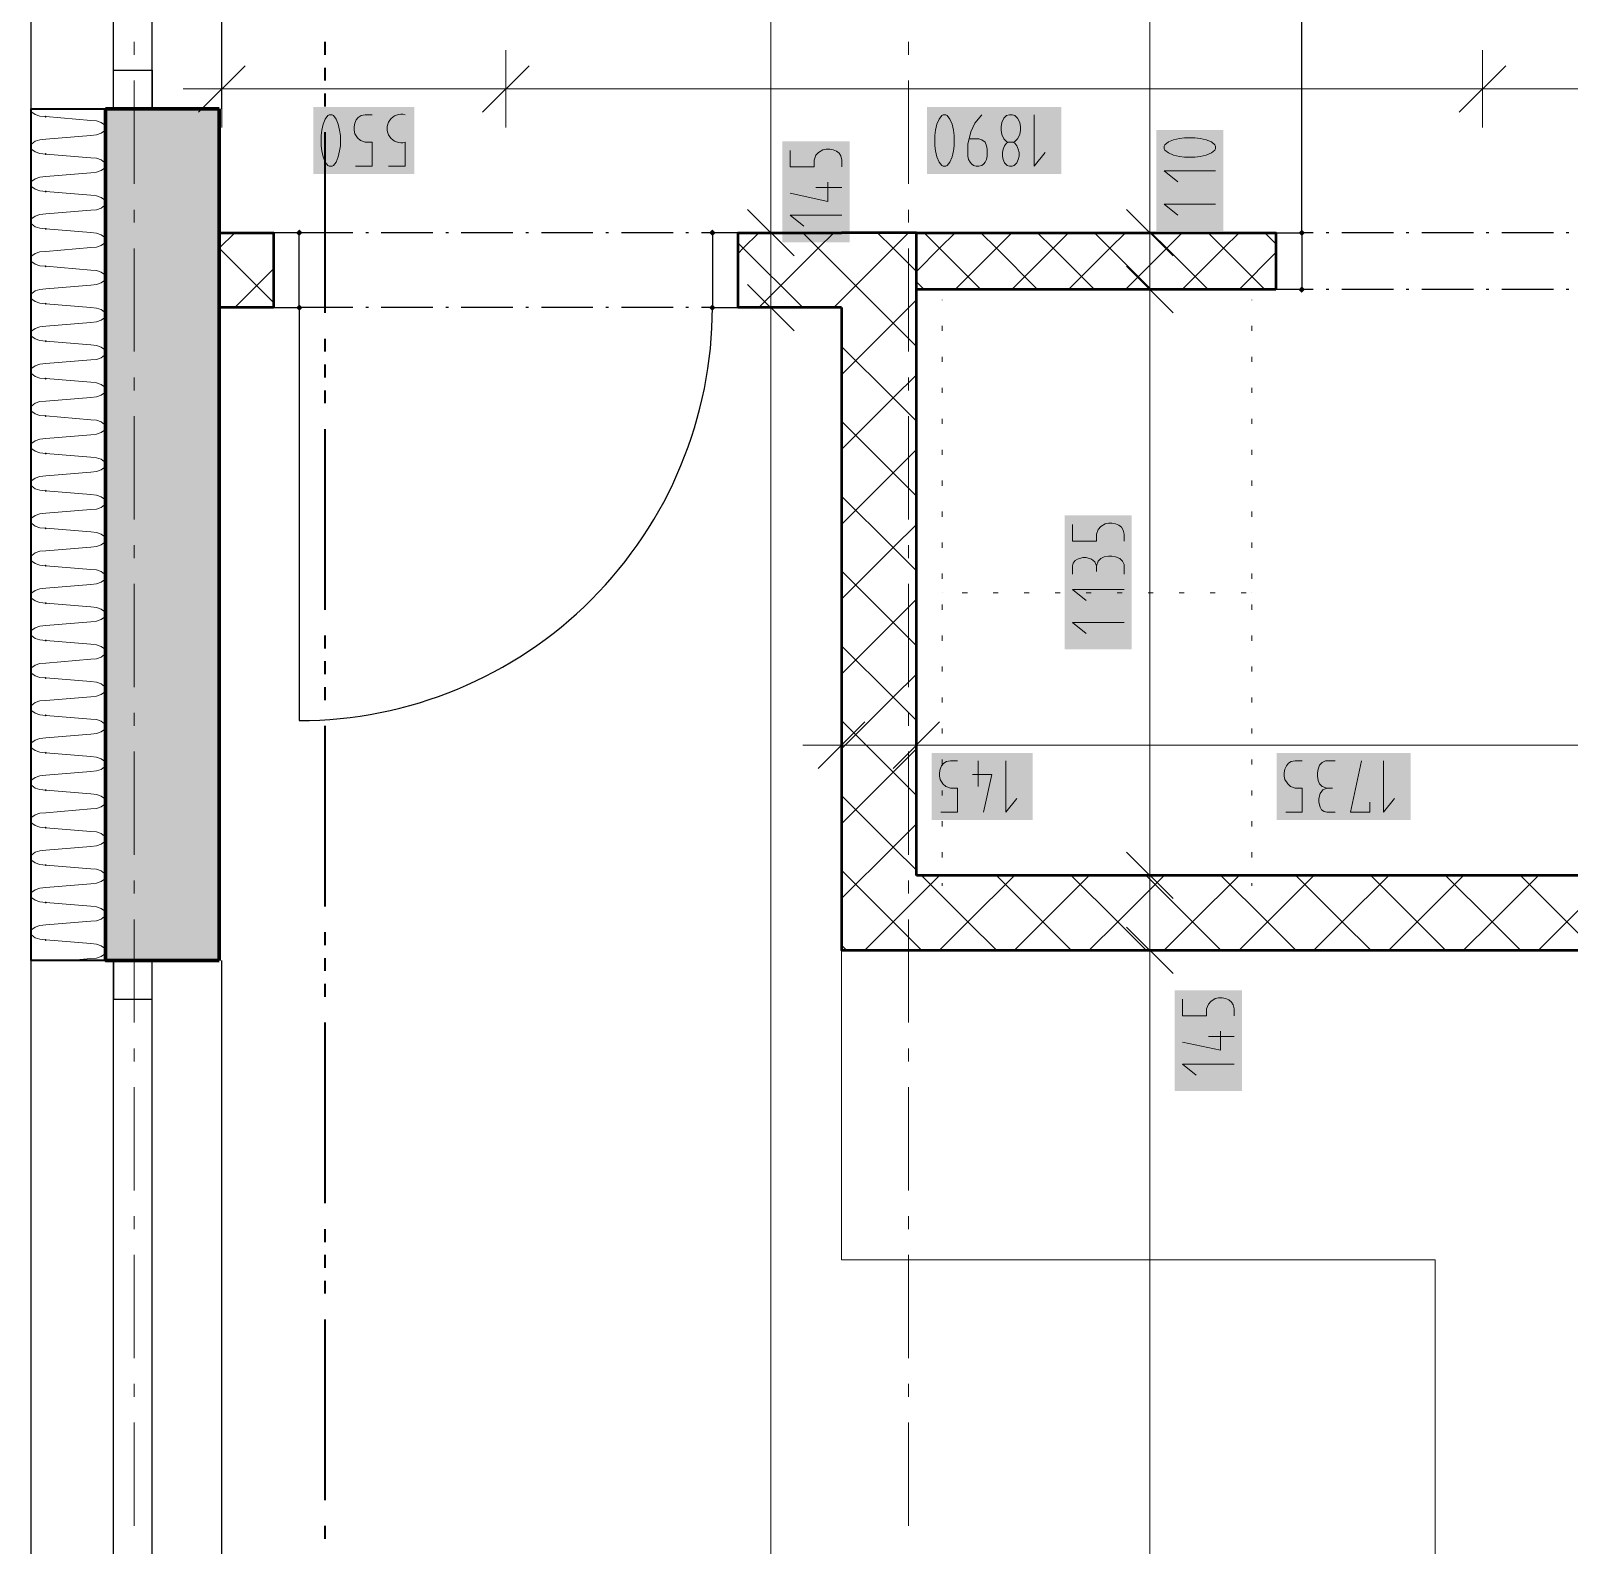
# Model space of a CAD drawing. Header units: millimetres. Extents: x 0 to 594, y 0 to 420.
# Drawn here: x 95.86 to 123.15, y 179 to 205.87 of the extents above; entities that cross this region are included whole.
import ezdxf

# ---------------------------------------------------------------- set-up
doc = ezdxf.new("R2010")
doc.units = ezdxf.units.MM
doc.header["$LTSCALE"] = 8
for name, color, linetype in [('PDF_Dvere', 7, 'Continuous'), ('PDF_Koty delkove', 7, 'Continuous'), ('PDF_Kuchyne', 7, 'Continuous'), ('PDF_Nabytek', 7, 'Continuous'), ('PDF_Okna', 7, 'Continuous'), ('PDF_Osy hlavni', 7, 'Continuous'), ('PDF_Pozarni useky', 7, 'Continuous'), ('PDF_Pricky zdene', 7, 'Continuous'), ('PDF_Steny obvodove nosne', 7, 'Continuous'), ('PDF_Zatepleni', 7, 'Continuous')]:
    doc.layers.add(name, color=color, linetype=linetype)

msp = doc.modelspace()

# ---------------------------------------------------------------- linework, layer by layer
at = {"layer": 'PDF_Dvere', "lineweight": 25}
for points in [[(118.611, 202.288), (118.407, 202.288), (118.407, 208.699, -0.414214), (124.819, 202.288), (124.793, 202.288)], [(100.625, 200.96), (100.625, 193.633, 0.414214), (107.952, 200.96), (107.758, 200.96)]]:
    msp.add_lwpolyline(points, format="xyb", dxfattribs=at)
for points in [[(100.625, 202.288), (100.167, 202.288), (100.167, 200.96), (100.625, 200.96)], [(108.41, 202.288), (107.952, 202.288), (107.952, 200.96), (108.41, 200.96)], [(118.407, 201.28), (117.949, 201.28), (117.949, 202.288), (118.407, 202.288)]]:
    msp.add_lwpolyline(points, close=True, dxfattribs=at)
for points in [[(101.576, 202.288), (100.66, 202.288)], [(101.85, 202.288), (101.805, 202.288)], [(102.995, 202.288), (102.079, 202.288)], [(103.27, 202.288), (103.224, 202.288)], [(104.415, 202.288), (103.499, 202.288)], [(104.69, 202.288), (104.644, 202.288)], [(105.834, 202.288), (104.919, 202.288)], [(106.109, 202.288), (106.063, 202.288)], [(107.254, 202.288), (106.338, 202.288)], [(107.529, 202.288), (107.483, 202.288)], [(107.952, 202.288), (107.758, 202.288)], [(118.886, 202.288), (118.84, 202.288)], [(120.031, 202.288), (119.115, 202.288)], [(120.305, 202.288), (120.26, 202.288)], [(121.45, 202.288), (120.534, 202.288)], [(121.725, 202.288), (121.679, 202.288)], [(122.87, 202.288), (121.954, 202.288)], [(123.144, 202.288), (123.099, 202.288)], [(118.611, 201.28), (118.407, 201.28)], [(118.886, 201.28), (118.84, 201.28)], [(120.031, 201.28), (119.115, 201.28)], [(120.305, 201.28), (120.26, 201.28)], [(121.45, 201.28), (120.534, 201.28)], [(121.725, 201.28), (121.679, 201.28)], [(122.87, 201.28), (121.954, 201.28)], [(123.144, 201.28), (123.099, 201.28)], [(101.576, 200.96), (100.66, 200.96)], [(101.85, 200.96), (101.805, 200.96)], [(102.995, 200.96), (102.079, 200.96)], [(103.27, 200.96), (103.224, 200.96)], [(104.415, 200.96), (103.499, 200.96)], [(104.69, 200.96), (104.644, 200.96)], [(105.834, 200.96), (104.919, 200.96)], [(106.109, 200.96), (106.063, 200.96)], [(107.254, 200.96), (106.338, 200.96)], [(107.529, 200.96), (107.483, 200.96)]]:
    msp.add_lwpolyline(points, dxfattribs=at)
at = {"layer": 'PDF_Dvere', "lineweight": 25, "transparency": 33554559}
for points in [[(100.682, 202.288), (100.625, 202.231), (100.625, 202.345), (100.568, 202.288)], [(108.009, 202.288), (107.952, 202.231), (107.952, 202.345), (107.895, 202.288)], [(118.465, 202.288), (118.407, 202.231), (118.407, 202.345), (118.35, 202.288)], [(118.465, 201.28), (118.407, 201.223), (118.407, 201.338), (118.35, 201.28)], [(100.682, 200.96), (100.625, 200.903), (100.625, 201.017), (100.568, 200.96)], [(108.009, 200.96), (107.952, 200.903), (107.952, 201.017), (107.895, 200.96)]]:
    msp.add_solid(points, dxfattribs=at)
at = {"layer": 'PDF_Koty delkove', "lineweight": 18}
for points in [[(115.713, 135.687), (115.713, 140.359), (115.713, 148.079), (115.713, 189.557), (115.713, 190.885), (115.713, 201.28), (115.713, 202.288), (115.713, 221.567), (115.713, 222.895), (115.713, 262.69), (115.713, 265.045), (115.713, 266.262), (115.713, 328.13), (115.713, 331.61)], [(108.99, 145.32), (108.99, 154.118), (108.99, 156.524), (108.99, 167.628), (108.99, 200.96), (108.99, 202.288), (108.99, 215.614), (108.99, 216.942), (108.99, 262.69), (108.99, 266.17)], [(99.251, 205.527), (99.251, 204.84), (99.251, 204.154)], [(104.288, 205.527), (104.288, 204.84), (104.288, 204.154)], [(121.613, 205.527), (121.613, 204.84), (121.613, 204.154)], [(99.663, 205.253), (98.839, 204.428)], [(104.701, 205.253), (103.876, 204.428)], [(122.025, 205.253), (121.201, 204.428)], [(99.251, 204.84), (98.564, 204.84)], [(146.144, 204.84), (135.138, 204.84), (121.613, 204.84), (104.288, 204.84), (99.251, 204.84)], [(101.622, 203.467), (101.916, 203.467), (101.916, 203.893), (101.793, 203.893), (101.708, 203.925), (101.659, 203.97), (101.611, 204.046), (101.598, 204.107), (101.598, 204.168), (101.611, 204.23), (101.635, 204.29), (101.672, 204.336), (101.72, 204.367), (101.793, 204.383), (101.916, 204.383)], [(112.73, 204.383), (112.607, 204.23), (112.534, 204.077), (112.486, 203.863), (112.486, 203.649), (112.498, 203.588), (112.522, 203.543), (112.547, 203.512), (112.583, 203.481), (112.632, 203.467), (112.681, 203.467), (112.73, 203.481), (112.767, 203.512), (112.791, 203.543), (112.816, 203.588), (112.828, 203.649), (112.828, 203.772), (112.816, 203.832), (112.791, 203.893), (112.73, 203.939), (112.681, 203.955), (112.51, 203.955)], [(113.66, 204.383), (113.66, 203.467), (113.855, 203.71)], [(113.293, 203.893), (113.317, 203.878), (113.354, 203.832), (113.378, 203.772), (113.391, 203.71), (113.391, 203.649), (113.378, 203.588), (113.354, 203.527), (113.305, 203.481), (113.268, 203.467), (113.22, 203.467), (113.183, 203.481), (113.134, 203.527), (113.109, 203.588), (113.097, 203.649), (113.097, 203.71), (113.109, 203.772)], [(113.109, 203.772), (113.134, 203.832), (113.17, 203.878), (113.195, 203.893)], [(116.131, 203.936), (116.04, 203.899), (115.978, 203.851), (115.964, 203.826), (115.964, 203.777), (115.978, 203.752), (116.04, 203.704), (116.131, 203.667), (116.238, 203.642), (116.329, 203.63), (116.512, 203.63), (116.604, 203.642), (116.711, 203.667), (116.803, 203.704), (116.864, 203.752), (116.879, 203.777), (116.879, 203.826), (116.864, 203.851), (116.803, 203.899), (116.711, 203.936), (116.604, 203.96), (116.512, 203.972)], [(116.512, 203.972), (116.329, 203.972), (116.238, 203.96), (116.131, 203.936)], [(109.331, 203.75), (109.331, 203.456), (109.758, 203.456), (109.758, 203.579), (109.789, 203.664), (109.835, 203.713), (109.911, 203.761), (109.971, 203.774), (110.033, 203.774), (110.094, 203.761)], [(110.094, 203.761), (110.155, 203.737), (110.2, 203.701), (110.232, 203.652), (110.247, 203.579), (110.247, 203.456)], [(116.879, 203.385), (115.964, 203.385), (116.207, 203.19)], [(110.003, 203.187), (110.003, 202.844), (109.331, 202.992)], [(110.247, 203.089), (109.789, 203.089)], [(116.879, 202.798), (115.964, 202.798), (116.207, 202.603)], [(109.402, 201.876), (108.578, 202.7)], [(110.247, 202.6), (109.331, 202.6), (109.575, 202.405)], [(116.125, 201.876), (115.3, 202.7)], [(109.677, 202.288), (108.99, 202.288), (108.303, 202.288)], [(116.4, 202.288), (115.713, 202.288), (115.026, 202.288)], [(116.125, 200.868), (115.3, 201.693)], [(109.402, 200.548), (108.578, 201.372)], [(116.4, 201.28), (115.713, 201.28), (115.026, 201.28)], [(109.677, 200.96), (108.99, 200.96), (108.303, 200.96)], [(114.339, 197.111), (114.339, 196.817), (114.766, 196.817), (114.766, 196.94), (114.797, 197.025), (114.843, 197.074), (114.919, 197.123), (114.979, 197.135), (115.04, 197.135), (115.102, 197.123), (115.162, 197.098), (115.208, 197.062), (115.239, 197.013), (115.255, 196.94), (115.255, 196.817)], [(114.339, 196.23), (114.339, 196.377), (114.353, 196.426), (114.385, 196.475), (114.43, 196.499), (114.521, 196.524), (114.582, 196.524), (114.674, 196.499), (114.735, 196.45), (114.766, 196.377), (114.766, 196.279)], [(115.255, 196.23), (115.255, 196.401), (115.224, 196.462), (115.178, 196.511), (115.102, 196.535), (115.04, 196.548), (114.979, 196.548), (114.903, 196.535), (114.843, 196.511), (114.797, 196.462), (114.766, 196.377)], [(115.255, 195.961), (114.339, 195.961), (114.582, 195.766)], [(115.255, 195.374), (114.339, 195.374), (114.582, 195.179)], [(110.242, 193.882), (110.242, 193.196), (110.242, 192.509)], [(111.57, 193.882), (111.57, 193.196), (111.57, 192.509)], [(110.654, 193.608), (109.829, 192.783)], [(111.982, 193.608), (111.157, 192.783)], [(110.242, 193.196), (109.555, 193.196)], [(201.784, 193.196), (201.348, 193.196), (199.465, 193.196), (196.56, 193.196), (196.288, 193.196), (188.595, 193.196), (187.267, 193.196), (178.291, 193.196), (176.368, 193.196), (151.365, 193.196), (149.67, 193.196), (131.261, 193.196), (129.612, 193.196), (129.338, 193.196), (127.46, 193.196), (111.57, 193.196), (110.242, 193.196)], [(112.006, 192.005), (112.299, 192.005), (112.299, 192.432), (112.177, 192.432), (112.092, 192.463), (112.042, 192.509), (111.994, 192.585), (111.982, 192.645), (111.982, 192.706), (111.994, 192.768), (112.018, 192.828), (112.055, 192.874), (112.103, 192.905), (112.177, 192.921), (112.299, 192.921)], [(112.569, 192.676), (112.911, 192.676), (112.764, 192.005)], [(112.666, 192.921), (112.666, 192.463)], [(113.156, 192.921), (113.156, 192.005)], [(118.121, 192.005), (118.414, 192.005), (118.414, 192.432), (118.292, 192.432), (118.206, 192.463), (118.157, 192.509), (118.109, 192.585), (118.096, 192.645), (118.096, 192.706), (118.109, 192.768), (118.133, 192.828), (118.17, 192.874), (118.218, 192.905), (118.292, 192.921), (118.414, 192.921)], [(119.001, 192.921), (118.83, 192.921), (118.769, 192.89), (118.72, 192.844), (118.696, 192.768), (118.683, 192.706), (118.683, 192.645), (118.696, 192.569), (118.72, 192.509), (118.769, 192.463), (118.854, 192.432)], [(119.613, 192.187), (119.613, 192.005), (119.271, 192.005), (119.466, 192.921)], [(119.858, 192.921), (119.858, 192.005), (120.053, 192.249)], [(119.001, 192.005), (118.854, 192.005), (118.805, 192.02), (118.757, 192.051), (118.732, 192.096), (118.708, 192.187), (118.708, 192.249), (118.732, 192.34), (118.781, 192.401), (118.854, 192.432), (118.952, 192.432)], [(113.156, 192.005), (113.351, 192.249)], [(116.125, 190.473), (115.3, 191.297)], [(116.4, 190.885), (115.713, 190.885), (115.026, 190.885)], [(116.125, 189.145), (115.3, 189.969)], [(116.4, 189.557), (115.713, 189.557), (115.026, 189.557)], [(116.292, 188.687), (116.292, 188.394), (116.719, 188.394), (116.719, 188.516), (116.75, 188.601), (116.796, 188.65), (116.872, 188.699), (116.932, 188.711), (116.993, 188.711), (117.055, 188.699)], [(117.055, 188.699), (117.115, 188.675), (117.161, 188.638), (117.192, 188.59), (117.208, 188.516), (117.208, 188.394)], [(116.963, 188.124), (116.963, 187.782), (116.292, 187.929)], [(117.208, 188.027), (116.75, 188.027)], [(117.208, 187.537), (116.292, 187.537), (116.535, 187.342)]]:
    msp.add_lwpolyline(points, dxfattribs=at)
msp.add_lwpolyline([(102.21, 203.467), (102.503, 203.467), (102.503, 203.893, -1.306915), (102.503, 204.383)], format="xyb", dxfattribs=at)
for points in [[(101.011, 204.015), (101.011, 203.832), (101.024, 203.741), (101.048, 203.634), (101.085, 203.543), (101.133, 203.481), (101.158, 203.467), (101.206, 203.467), (101.231, 203.481), (101.28, 203.543), (101.316, 203.634), (101.341, 203.741), (101.354, 203.832), (101.354, 204.015), (101.341, 204.107), (101.316, 204.214), (101.28, 204.306), (101.231, 204.367), (101.206, 204.383), (101.158, 204.383), (101.133, 204.367), (101.085, 204.306), (101.048, 204.214), (101.024, 204.107)], [(111.899, 204.015), (111.899, 203.832), (111.911, 203.741), (111.935, 203.634), (111.972, 203.543), (112.02, 203.481), (112.045, 203.467), (112.094, 203.467), (112.119, 203.481), (112.167, 203.543), (112.204, 203.634), (112.229, 203.741), (112.241, 203.832), (112.241, 204.015), (112.229, 204.107), (112.204, 204.214), (112.167, 204.306), (112.119, 204.367), (112.094, 204.383), (112.045, 204.383), (112.02, 204.367), (111.972, 204.306), (111.935, 204.214), (111.911, 204.107)], [(113.073, 204.168), (113.073, 204.107), (113.085, 204.031), (113.121, 203.955), (113.17, 203.909), (113.195, 203.893), (113.293, 203.893), (113.317, 203.909), (113.366, 203.955), (113.403, 204.031), (113.415, 204.107), (113.415, 204.168), (113.403, 204.244), (113.366, 204.321), (113.317, 204.367), (113.268, 204.383), (113.22, 204.383), (113.17, 204.367), (113.121, 204.321), (113.085, 204.244)]]:
    msp.add_lwpolyline(points, close=True, dxfattribs=at)
at = {"layer": 'PDF_Koty delkove', "color": 7, "lineweight": 18, "true_color": 0xffffff, "transparency": 33554559}
for points in [[(102.665, 204.52), (100.874, 204.52), (102.665, 203.329), (100.874, 203.329)], [(114.14, 204.52), (111.761, 204.52), (114.14, 203.329), (111.761, 203.329)], [(110.385, 202.12), (110.385, 203.911), (109.194, 202.12), (109.194, 203.911)], [(117.017, 202.318), (117.017, 204.11), (115.826, 202.318), (115.826, 204.11)], [(115.392, 194.894), (115.392, 197.272), (114.201, 194.894), (114.201, 197.272)], [(113.636, 193.058), (111.844, 193.058), (113.636, 191.867), (111.844, 191.867)], [(120.338, 193.058), (117.959, 193.058), (120.338, 191.867), (117.959, 191.867)], [(117.345, 187.057), (117.345, 188.848), (116.154, 187.057), (116.154, 188.848)]]:
    msp.add_solid(points, dxfattribs=at)
at = {"layer": 'PDF_Kuchyne', "lineweight": 13}
msp.add_lwpolyline([(126.269, 189.557), (120.774, 189.557), (110.242, 189.557), (110.242, 184.062), (120.774, 184.062), (120.774, 173.071), (115.279, 173.071), (115.279, 167.576), (126.269, 167.576), (126.269, 173.071)], dxfattribs=at)
at = {"layer": 'PDF_Nabytek', "lineweight": 13}
for points in [[(112.028, 201.095), (112.028, 201.097)], [(112.028, 201.097), (112.028, 201.097)], [(117.523, 201.095), (117.523, 201.097)], [(117.523, 201.097), (117.523, 201.097)], [(112.028, 200.546), (112.028, 200.637)], [(117.523, 200.546), (117.523, 200.637)], [(112.028, 199.996), (112.028, 200.088)], [(117.523, 199.996), (117.523, 200.088)], [(112.028, 199.447), (112.028, 199.538)], [(117.523, 199.447), (117.523, 199.538)], [(112.028, 198.897), (112.028, 198.989)], [(117.523, 198.897), (117.523, 198.989)], [(112.028, 198.348), (112.028, 198.439)], [(117.523, 198.348), (117.523, 198.439)], [(112.028, 197.798), (112.028, 197.89)], [(117.523, 197.798), (117.523, 197.89)], [(112.028, 197.248), (112.028, 197.34)], [(117.523, 197.248), (117.523, 197.34)], [(112.028, 196.699), (112.028, 196.791)], [(117.523, 196.699), (117.523, 196.791)], [(112.028, 196.149), (112.028, 196.241)], [(117.523, 196.149), (117.523, 196.241)], [(112.028, 195.9), (112.028, 195.9)], [(112.028, 195.6), (112.028, 195.691)], [(112.475, 195.9), (112.383, 195.9)], [(113.024, 195.9), (112.932, 195.9)], [(113.574, 195.9), (113.482, 195.9)], [(114.123, 195.9), (114.032, 195.9)], [(114.673, 195.9), (114.581, 195.9)], [(115.222, 195.9), (115.131, 195.9)], [(115.772, 195.9), (115.68, 195.9)], [(116.321, 195.9), (116.23, 195.9)], [(116.871, 195.9), (116.779, 195.9)], [(117.42, 195.9), (117.329, 195.9)], [(117.523, 195.9), (117.523, 195.9)], [(117.523, 195.6), (117.523, 195.691)], [(112.028, 195.05), (112.028, 195.142)], [(117.523, 195.05), (117.523, 195.142)], [(112.028, 194.501), (112.028, 194.592)], [(117.523, 194.501), (117.523, 194.592)], [(112.028, 193.951), (112.028, 194.043)], [(117.523, 193.951), (117.523, 194.043)], [(112.028, 193.402), (112.028, 193.493)], [(117.523, 193.402), (117.523, 193.493)], [(112.028, 192.852), (112.028, 192.944)], [(117.523, 192.852), (117.523, 192.944)], [(112.028, 192.303), (112.028, 192.394)], [(117.523, 192.303), (117.523, 192.394)], [(112.028, 191.753), (112.028, 191.845)], [(117.523, 191.753), (117.523, 191.845)], [(112.028, 191.204), (112.028, 191.295)], [(117.523, 191.204), (117.523, 191.295)], [(112.028, 190.702), (112.028, 190.746)], [(117.523, 190.702), (117.523, 190.746)], [(112.028, 190.702), (112.028, 190.702)], [(117.523, 190.702), (117.523, 190.702)]]:
    msp.add_lwpolyline(points, dxfattribs=at)
at = {"layer": 'PDF_Okna', "lineweight": 25}
for points in [[(95.862, 213.645), (95.862, 204.486)], [(97.328, 204.486), (97.328, 213.645)], [(98.015, 204.486), (98.015, 213.645)], [(99.251, 204.486), (99.251, 213.645)], [(95.862, 189.376), (95.862, 172.89)], [(97.328, 172.89), (97.328, 189.376)], [(98.015, 172.89), (98.015, 189.376)], [(99.251, 172.89), (99.251, 189.376)]]:
    msp.add_lwpolyline(points, dxfattribs=at)
for points in [[(97.328, 204.486), (97.328, 205.173), (98.015, 205.173), (98.015, 204.486)], [(97.328, 189.376), (97.328, 188.689), (98.015, 188.689), (98.015, 189.376)]]:
    msp.add_lwpolyline(points, close=True, dxfattribs=at)
at = {"layer": 'PDF_Osy hlavni', "lineweight": 18}
for points in [[(97.694, 205.446), (97.694, 205.675)], [(111.432, 205.675), (111.432, 205.446), (111.432, 205.675)], [(97.694, 203.156), (97.694, 204.988)], [(111.432, 203.156), (111.432, 204.988)], [(111.432, 203.156), (111.432, 204.988)], [(97.694, 202.469), (97.694, 202.698)], [(111.432, 202.698), (111.432, 202.469), (111.432, 202.698)], [(97.694, 200.179), (97.694, 202.011)], [(111.432, 200.179), (111.432, 202.011)], [(111.432, 200.179), (111.432, 202.011)], [(97.694, 199.492), (97.694, 199.721)], [(111.432, 199.721), (111.432, 199.492), (111.432, 199.721)], [(97.694, 197.203), (97.694, 199.034)], [(111.432, 197.203), (111.432, 199.034)], [(111.432, 197.203), (111.432, 199.034)], [(97.694, 196.516), (97.694, 196.745)], [(111.432, 196.745), (111.432, 196.516), (111.432, 196.745)], [(97.694, 194.226), (97.694, 196.058)], [(111.432, 194.226), (111.432, 196.058)], [(111.432, 194.226), (111.432, 196.058)], [(97.694, 193.539), (97.694, 193.768)], [(111.432, 193.768), (111.432, 193.539), (111.432, 193.768)], [(97.694, 191.249), (97.694, 193.081)], [(111.432, 191.249), (111.432, 193.081)], [(111.432, 191.249), (111.432, 193.081)], [(97.694, 190.563), (97.694, 190.792)], [(111.432, 190.792), (111.432, 190.563), (111.432, 190.792)], [(97.694, 188.273), (97.694, 190.105)], [(111.432, 188.273), (111.432, 190.105), (111.432, 188.273)], [(97.694, 187.586), (97.694, 187.815)], [(111.432, 187.586), (111.432, 187.815), (111.432, 187.586)], [(97.694, 185.296), (97.694, 187.128)], [(111.432, 185.296), (111.432, 187.128)], [(111.432, 185.296), (111.432, 187.128)], [(97.694, 184.609), (97.694, 184.838)], [(111.432, 184.609), (111.432, 184.838)], [(111.432, 184.609), (111.432, 184.838)], [(97.694, 182.32), (97.694, 184.151)], [(111.432, 182.32), (111.432, 184.151)], [(111.432, 182.32), (111.432, 184.151)], [(97.694, 181.633), (97.694, 181.862)], [(111.432, 181.633), (111.432, 181.862), (111.432, 181.633)], [(97.694, 179.343), (97.694, 181.175)], [(111.432, 181.175), (111.432, 179.343), (111.432, 181.175)]]:
    msp.add_lwpolyline(points, dxfattribs=at)
at = {"layer": 'PDF_Pozarni useky', "lineweight": 35}
for points in [[(101.083, 205.446), (101.083, 205.675)], [(101.083, 204.988), (101.083, 205.217)], [(101.083, 204.53), (101.083, 204.759)], [(101.083, 200.866), (101.083, 204.072)], [(101.083, 200.179), (101.083, 200.408)], [(101.083, 199.721), (101.083, 199.95)], [(101.083, 199.263), (101.083, 199.492)], [(101.083, 195.6), (101.083, 198.805)], [(101.083, 194.913), (101.083, 195.142)], [(101.083, 194.455), (101.083, 194.684)], [(101.083, 193.997), (101.083, 194.226)], [(101.083, 190.334), (101.083, 193.539)], [(101.083, 189.647), (101.083, 189.876)], [(101.083, 189.189), (101.083, 189.418)], [(101.083, 188.731), (101.083, 188.96)], [(101.083, 185.067), (101.083, 188.273)], [(101.083, 184.38), (101.083, 184.609)], [(101.083, 183.922), (101.083, 184.151)], [(101.083, 183.465), (101.083, 183.693)], [(101.083, 179.801), (101.083, 183.007)], [(101.083, 179.114), (101.083, 179.343)]]:
    msp.add_lwpolyline(points, dxfattribs=at)
at = {"layer": 'PDF_Pricky zdene', "lineweight": 9}
for points in [[(100.167, 201.052), (99.205, 202.013), (99.48, 202.288)], [(108.776, 202.288), (108.501, 202.013), (108.41, 201.922)], [(110.104, 202.288), (109.829, 202.013), (108.776, 200.96)], [(110.242, 201.601), (109.829, 202.013), (109.555, 202.288)], [(111.432, 202.288), (111.157, 202.013), (110.242, 201.097)], [(111.57, 201.601), (111.157, 202.013), (110.883, 202.288)], [(112.257, 202.288), (111.982, 202.013), (111.57, 201.601)], [(111.982, 202.013), (111.707, 202.288)], [(113.264, 202.288), (112.989, 202.013), (112.257, 201.28)], [(113.722, 201.28), (112.989, 202.013), (112.714, 202.288)], [(114.271, 202.288), (113.997, 202.013), (113.264, 201.28)], [(114.729, 201.28), (113.997, 202.013), (113.722, 202.288)], [(115.279, 202.288), (115.004, 202.013), (114.271, 201.28)], [(115.737, 201.28), (115.004, 202.013), (114.729, 202.288)], [(116.286, 202.288), (116.012, 202.013), (115.279, 201.28)], [(116.744, 201.28), (116.012, 202.013), (115.737, 202.288)], [(117.294, 202.288), (117.019, 202.013), (116.286, 201.28)], [(117.752, 201.28), (117.019, 202.013), (116.744, 202.288)], [(117.949, 202.09), (117.752, 202.288)], [(109.555, 200.96), (108.501, 202.013), (108.41, 202.105)], [(112.714, 201.28), (111.982, 202.013)], [(117.949, 201.936), (117.294, 201.28)], [(100.167, 201.647), (99.48, 200.96)], [(111.57, 200.273), (111.157, 200.685), (110.242, 201.601)], [(111.707, 201.28), (111.57, 201.418)], [(110.242, 201.097), (110.104, 200.96)], [(111.57, 201.097), (111.157, 200.685), (110.242, 199.769)], [(111.57, 198.945), (111.157, 199.357), (110.242, 200.273)], [(111.57, 199.769), (111.157, 199.357), (110.242, 198.441)], [(111.57, 197.617), (111.157, 198.029), (110.242, 198.945)], [(111.57, 198.441), (111.157, 198.029), (110.242, 197.113)], [(111.57, 196.289), (111.157, 196.701), (110.242, 197.617)], [(111.57, 197.113), (111.157, 196.701), (110.242, 195.785)], [(111.57, 194.961), (111.157, 195.373), (110.242, 196.289)], [(111.57, 195.785), (111.157, 195.373), (110.242, 194.457)], [(111.57, 193.633), (111.157, 194.045), (110.242, 194.961)], [(111.57, 194.457), (111.157, 194.045), (110.242, 193.129)], [(111.57, 192.305), (111.157, 192.717), (110.242, 193.633)], [(111.57, 193.129), (111.157, 192.717), (110.242, 191.801)], [(111.57, 190.977), (111.157, 191.389), (110.242, 192.305)], [(111.57, 191.801), (111.157, 191.389), (110.242, 190.473)], [(111.661, 189.557), (111.57, 189.649), (111.157, 190.061), (110.242, 190.977)], [(111.982, 190.885), (111.57, 190.473), (111.157, 190.061), (110.654, 189.557)], [(112.989, 189.557), (112.486, 190.061), (111.661, 190.885)], [(113.31, 190.885), (112.486, 190.061), (111.982, 189.557)], [(114.317, 189.557), (113.814, 190.061), (112.989, 190.885)], [(114.638, 190.885), (113.814, 190.061), (113.31, 189.557)], [(115.645, 189.557), (115.142, 190.061), (114.317, 190.885)], [(115.966, 190.885), (115.142, 190.061), (114.638, 189.557)], [(116.973, 189.557), (116.47, 190.061), (115.645, 190.885)], [(117.294, 190.885), (116.47, 190.061), (115.966, 189.557)], [(118.301, 189.557), (117.798, 190.061), (116.973, 190.885)], [(118.622, 190.885), (117.798, 190.061), (117.294, 189.557)], [(119.629, 189.557), (119.126, 190.061), (118.301, 190.885)], [(119.95, 190.885), (119.126, 190.061), (118.622, 189.557)], [(120.957, 189.557), (120.454, 190.061), (119.629, 190.885)], [(121.278, 190.885), (120.454, 190.061), (119.95, 189.557)], [(122.285, 189.557), (121.782, 190.061), (120.957, 190.885)], [(122.606, 190.885), (121.782, 190.061), (121.278, 189.557)], [(123.613, 189.557), (123.11, 190.061), (122.285, 190.885)], [(123.934, 190.885), (123.11, 190.061), (122.606, 189.557)], [(110.333, 189.557), (110.242, 189.649)]]:
    msp.add_lwpolyline(points, dxfattribs=at)
at = {"layer": 'PDF_Pricky zdene', "lineweight": 50}
for points in [[(100.167, 200.96), (99.251, 200.96), (99.205, 200.96), (99.205, 202.288), (99.251, 202.288), (100.167, 202.288), (100.167, 200.96)], [(110.242, 200.96), (108.41, 200.96), (108.41, 202.288), (110.242, 202.288)], [(111.57, 190.885), (111.57, 201.28), (111.57, 202.288), (110.242, 202.288)], [(117.949, 201.28), (116.057, 201.28), (111.57, 201.28), (111.57, 202.288), (116.057, 202.288), (117.949, 202.288), (117.949, 201.28)], [(110.242, 200.96), (110.242, 189.557), (111.57, 189.557)], [(111.57, 189.557), (127.506, 189.557), (127.506, 190.885), (127.46, 190.885), (111.57, 190.885)]]:
    msp.add_lwpolyline(points, dxfattribs=at)
at = {"layer": 'PDF_Steny obvodove nosne', "lineweight": 70}
for points in [[(97.19, 204.486), (97.19, 189.376), (97.328, 189.376), (98.015, 189.376), (99.205, 189.376)], [(97.19, 204.486), (97.328, 204.486), (98.015, 204.486), (99.205, 204.486)], [(99.205, 189.376), (99.205, 200.96), (99.205, 202.288), (99.205, 204.486)]]:
    msp.add_lwpolyline(points, dxfattribs=at)
at = {"layer": 'PDF_Steny obvodove nosne', "color": 9, "lineweight": 9, "true_color": 0xc0c0c0, "transparency": 33554559}
msp.add_solid([(99.205, 204.486), (97.19, 204.486), (99.205, 189.376), (97.19, 189.376)], dxfattribs=at)
at = {"layer": 'PDF_Zatepleni', "lineweight": 9}
for points in [[(95.864, 204.486), (95.862, 204.481)], [(95.862, 204.481), (95.883, 204.431), (95.94, 204.388), (96.026, 204.359), (96.128, 204.349)], [(96.925, 204.283), (96.128, 204.349)], [(96.925, 204.283), (96.925, 204.283)], [(97.19, 204.163), (97.171, 204.201), (97.113, 204.244), (97.027, 204.273), (96.925, 204.283)], [(97.171, 204.098), (97.19, 204.136)], [(96.925, 204.016), (96.128, 203.95), (96.026, 203.94), (95.94, 203.911), (95.883, 203.868), (95.862, 203.817)], [(96.925, 204.016), (97.027, 204.026), (97.113, 204.055), (97.171, 204.098)], [(95.862, 203.817), (95.883, 203.767), (95.94, 203.724), (96.026, 203.695), (96.128, 203.685)], [(96.925, 203.619), (96.128, 203.685)], [(96.925, 203.619), (96.925, 203.619)], [(97.19, 203.499), (97.171, 203.537), (97.113, 203.58), (97.027, 203.609), (96.925, 203.619)], [(96.925, 203.352), (96.128, 203.286), (96.026, 203.276), (95.94, 203.247), (95.883, 203.204), (95.862, 203.153)], [(96.925, 203.352), (97.027, 203.362), (97.113, 203.391), (97.171, 203.434), (97.19, 203.472)], [(95.862, 203.153), (95.883, 203.103), (95.94, 203.06), (96.026, 203.031), (96.128, 203.021)], [(96.925, 202.955), (96.128, 203.021)], [(96.925, 202.955), (96.925, 202.955)], [(97.19, 202.835), (97.171, 202.873), (97.113, 202.916), (97.027, 202.945), (96.925, 202.955)], [(96.925, 202.688), (97.027, 202.698), (97.113, 202.727), (97.171, 202.77), (97.19, 202.808)], [(96.925, 202.688), (96.128, 202.622), (96.026, 202.612), (95.94, 202.583), (95.883, 202.54), (95.862, 202.489)], [(95.862, 202.489), (95.883, 202.439), (95.94, 202.396), (96.026, 202.367), (96.128, 202.357)], [(96.925, 202.291), (96.128, 202.357)], [(96.925, 202.291), (96.925, 202.291)], [(97.19, 202.171), (97.171, 202.209), (97.113, 202.252), (97.027, 202.281), (96.925, 202.291)], [(96.925, 202.024), (96.128, 201.958), (96.026, 201.948), (95.94, 201.919), (95.883, 201.876), (95.862, 201.825)], [(96.925, 202.024), (97.027, 202.034), (97.113, 202.063), (97.171, 202.106), (97.19, 202.144)], [(95.862, 201.825), (95.883, 201.775), (95.94, 201.732), (96.026, 201.703), (96.128, 201.693)], [(96.925, 201.627), (96.128, 201.693)], [(96.925, 201.627), (96.925, 201.627)], [(97.19, 201.507), (97.171, 201.545), (97.113, 201.588), (97.027, 201.617), (96.925, 201.627)], [(96.925, 201.36), (97.027, 201.37), (97.113, 201.399), (97.171, 201.442), (97.19, 201.479)], [(96.925, 201.36), (96.128, 201.294), (96.026, 201.284), (95.94, 201.255), (95.883, 201.212), (95.862, 201.161), (95.883, 201.111), (95.94, 201.068), (96.026, 201.039)], [(96.026, 201.039), (96.128, 201.029)], [(96.925, 200.963), (96.128, 201.029)], [(96.925, 200.963), (96.925, 200.963)], [(97.19, 200.843), (97.171, 200.881), (97.113, 200.924), (97.027, 200.953), (96.925, 200.963)], [(96.925, 200.696), (96.128, 200.63), (96.026, 200.62), (95.94, 200.591), (95.883, 200.548), (95.862, 200.497)], [(96.925, 200.696), (97.027, 200.706), (97.113, 200.735), (97.171, 200.778), (97.19, 200.815)], [(95.862, 200.497), (95.883, 200.447), (95.94, 200.404), (96.026, 200.375), (96.128, 200.365)], [(96.925, 200.299), (96.128, 200.365)], [(96.925, 200.299), (96.925, 200.299)], [(97.19, 200.179), (97.171, 200.216), (97.113, 200.26), (97.027, 200.289), (96.925, 200.299)], [(96.925, 200.032), (96.128, 199.966), (96.026, 199.956), (95.94, 199.927), (95.883, 199.884), (95.862, 199.833)], [(96.925, 200.032), (97.027, 200.042), (97.113, 200.071), (97.171, 200.114), (97.19, 200.151)], [(95.862, 199.833), (95.883, 199.783), (95.94, 199.74), (96.026, 199.711), (96.128, 199.701)], [(96.925, 199.635), (96.128, 199.701)], [(96.925, 199.635), (96.925, 199.635)], [(97.113, 199.596), (97.027, 199.625), (96.925, 199.635)], [(96.925, 199.368), (97.027, 199.378), (97.113, 199.407), (97.171, 199.45), (97.19, 199.487)], [(97.19, 199.515), (97.171, 199.552), (97.113, 199.596)], [(96.925, 199.368), (96.128, 199.302), (96.026, 199.292), (95.94, 199.263), (95.883, 199.22), (95.862, 199.169), (95.883, 199.119), (95.94, 199.075), (96.026, 199.047), (96.128, 199.037)], [(96.925, 198.971), (96.128, 199.037)], [(96.925, 198.971), (96.925, 198.971)], [(97.19, 198.851), (97.171, 198.888), (97.113, 198.932), (97.027, 198.961), (96.925, 198.971)], [(96.925, 198.704), (96.128, 198.638), (96.026, 198.628), (95.94, 198.599), (95.883, 198.556), (95.862, 198.505), (95.883, 198.455), (95.94, 198.411), (96.026, 198.383), (96.128, 198.373)], [(96.925, 198.704), (97.027, 198.714), (97.113, 198.743), (97.171, 198.786), (97.19, 198.823)], [(96.925, 198.307), (96.128, 198.373)], [(96.925, 198.307), (96.925, 198.307)], [(97.19, 198.187), (97.171, 198.224), (97.113, 198.268), (97.027, 198.297), (96.925, 198.307)], [(96.925, 198.04), (97.027, 198.05), (97.113, 198.079), (97.171, 198.122), (97.19, 198.159)], [(96.128, 197.974), (96.026, 197.964), (95.94, 197.935), (95.883, 197.892), (95.862, 197.841)], [(95.862, 197.841), (95.883, 197.791), (95.94, 197.747), (96.026, 197.719), (96.128, 197.709)], [(96.128, 197.974), (96.925, 198.04)], [(96.925, 197.643), (96.128, 197.709)], [(96.925, 197.643), (96.925, 197.643)], [(97.19, 197.523), (97.171, 197.56), (97.113, 197.604), (97.027, 197.633), (96.925, 197.643)], [(96.128, 197.31), (96.026, 197.3), (95.94, 197.271), (95.883, 197.228), (95.862, 197.177)], [(96.128, 197.31), (96.925, 197.376)], [(96.925, 197.376), (97.027, 197.386), (97.113, 197.415), (97.171, 197.458), (97.19, 197.495)], [(95.862, 197.177), (95.883, 197.127), (95.94, 197.083), (96.026, 197.055), (96.128, 197.045)], [(96.925, 196.979), (96.128, 197.045)], [(96.925, 196.979), (96.925, 196.979)], [(97.19, 196.859), (97.171, 196.896), (97.113, 196.94), (97.027, 196.969), (96.925, 196.979)], [(96.925, 196.712), (97.027, 196.722), (97.113, 196.751), (97.171, 196.794), (97.19, 196.831)], [(96.128, 196.646), (96.026, 196.636), (95.94, 196.607), (95.883, 196.564), (95.862, 196.513)], [(95.862, 196.513), (95.883, 196.463), (95.94, 196.419), (96.026, 196.391), (96.128, 196.381)], [(96.128, 196.646), (96.925, 196.712)], [(96.925, 196.315), (96.128, 196.381)], [(96.925, 196.315), (96.925, 196.315)], [(97.19, 196.195), (97.171, 196.232), (97.113, 196.276), (97.027, 196.305), (96.925, 196.315)], [(96.128, 195.982), (96.026, 195.972), (95.94, 195.943), (95.883, 195.9), (95.862, 195.849)], [(96.128, 195.982), (96.925, 196.048), (97.027, 196.058)], [(97.027, 196.058), (97.113, 196.087), (97.171, 196.13), (97.19, 196.167)], [(95.862, 195.849), (95.883, 195.799), (95.94, 195.755), (96.026, 195.727), (96.128, 195.717)], [(96.925, 195.651), (96.128, 195.717)], [(96.128, 195.318), (96.925, 195.384), (97.027, 195.394), (97.113, 195.423), (97.171, 195.466), (97.19, 195.503)], [(96.925, 195.651), (96.925, 195.651)], [(97.19, 195.531), (97.171, 195.568), (97.113, 195.612), (97.027, 195.641), (96.925, 195.651)], [(96.128, 195.318), (96.026, 195.308), (95.94, 195.279), (95.883, 195.236), (95.862, 195.185)], [(95.862, 195.185), (95.883, 195.135), (95.94, 195.091), (96.026, 195.063), (96.128, 195.053)], [(96.925, 194.987), (96.128, 195.053)], [(96.128, 194.654), (96.925, 194.72), (97.027, 194.73), (97.113, 194.759), (97.171, 194.802), (97.19, 194.839)], [(96.925, 194.987), (96.925, 194.987)], [(97.19, 194.867), (97.171, 194.904), (97.113, 194.948), (97.027, 194.977), (96.925, 194.987)], [(96.128, 194.654), (96.026, 194.644), (95.94, 194.615), (95.883, 194.572), (95.862, 194.521)], [(95.862, 194.521), (95.883, 194.47), (95.94, 194.427), (96.026, 194.399), (96.128, 194.389)], [(96.925, 194.323), (96.128, 194.389)], [(96.925, 194.323), (96.925, 194.323)], [(97.19, 194.203), (97.171, 194.24), (97.113, 194.284), (97.027, 194.313), (96.925, 194.323)], [(97.19, 194.175), (97.171, 194.138), (97.113, 194.095), (97.027, 194.066), (96.925, 194.056), (96.128, 193.99), (96.026, 193.98), (95.94, 193.951), (95.883, 193.908), (95.862, 193.857)], [(95.862, 193.857), (95.883, 193.806), (95.94, 193.763), (96.026, 193.735), (96.128, 193.725)], [(97.19, 193.511), (97.171, 193.474), (97.113, 193.431), (97.027, 193.402), (96.925, 193.392), (96.128, 193.326), (96.026, 193.316), (95.94, 193.287), (95.883, 193.244), (95.862, 193.193)], [(96.925, 193.659), (96.128, 193.725)], [(96.925, 193.659), (96.925, 193.659)], [(97.19, 193.539), (97.171, 193.576), (97.113, 193.62), (97.027, 193.649), (96.925, 193.659)], [(95.862, 193.193), (95.883, 193.142), (95.94, 193.099), (96.026, 193.071), (96.128, 193.06)], [(96.925, 192.995), (96.128, 193.06)], [(96.925, 192.995), (96.925, 192.995)], [(97.19, 192.875), (97.171, 192.912), (97.113, 192.956), (97.027, 192.985), (96.925, 192.995)], [(97.19, 192.847), (97.171, 192.81), (97.113, 192.767), (97.027, 192.738), (96.925, 192.728), (96.128, 192.662), (96.026, 192.652), (95.94, 192.623), (95.883, 192.58), (95.862, 192.529)], [(95.862, 192.529), (95.883, 192.478), (95.94, 192.435), (96.026, 192.407), (96.128, 192.396)], [(96.925, 192.331), (96.128, 192.396)], [(96.925, 192.331), (96.925, 192.331)], [(97.19, 192.211), (97.171, 192.248), (97.113, 192.292), (97.027, 192.321), (96.925, 192.331)], [(96.925, 192.064), (97.027, 192.074), (97.113, 192.103), (97.171, 192.146), (97.19, 192.183)], [(96.925, 192.064), (96.128, 191.998), (96.026, 191.988), (95.94, 191.959), (95.883, 191.916), (95.862, 191.865)], [(95.862, 191.865), (95.883, 191.814), (95.94, 191.771), (96.026, 191.743), (96.128, 191.732)], [(96.925, 191.667), (96.128, 191.732)], [(96.925, 191.667), (96.925, 191.667)], [(96.925, 191.667), (96.925, 191.667)], [(97.19, 191.547), (97.171, 191.584), (97.113, 191.628), (97.027, 191.657), (96.925, 191.667)], [(96.925, 191.4), (96.128, 191.334), (96.026, 191.324), (95.94, 191.295), (95.883, 191.252), (95.862, 191.201), (95.883, 191.15), (95.94, 191.107), (96.026, 191.079), (96.128, 191.068)], [(96.925, 191.4), (97.027, 191.41), (97.113, 191.439), (97.171, 191.482), (97.19, 191.519)], [(96.925, 191.003), (96.128, 191.068)], [(96.925, 191.003), (96.925, 191.003)], [(97.19, 190.883), (97.171, 190.92), (97.113, 190.964), (97.027, 190.993), (96.925, 191.003)], [(96.925, 190.736), (97.027, 190.746), (97.113, 190.775), (97.171, 190.818), (97.19, 190.855)], [(96.925, 190.736), (96.128, 190.67), (96.026, 190.66), (95.94, 190.631), (95.883, 190.588), (95.862, 190.537), (95.883, 190.486), (95.94, 190.443), (96.026, 190.415), (96.128, 190.404)], [(96.925, 190.339), (96.128, 190.404)], [(96.925, 190.339), (96.925, 190.339)], [(97.19, 190.219), (97.171, 190.256), (97.113, 190.3), (97.027, 190.329), (96.925, 190.339)], [(96.925, 190.072), (96.128, 190.006), (96.026, 189.996), (95.94, 189.967), (95.883, 189.924), (95.862, 189.873), (95.883, 189.822), (95.94, 189.779), (96.026, 189.751), (96.128, 189.74)], [(96.925, 190.072), (97.027, 190.082), (97.113, 190.111), (97.171, 190.154), (97.19, 190.191)], [(96.925, 189.675), (96.128, 189.74)], [(96.925, 189.675), (96.925, 189.675)], [(97.19, 189.555), (97.171, 189.592), (97.113, 189.636), (97.027, 189.665), (96.925, 189.675)], [(96.534, 189.376), (96.925, 189.408)], [(96.925, 189.408), (97.027, 189.418), (97.113, 189.447), (97.171, 189.49), (97.19, 189.527)]]:
    msp.add_lwpolyline(points, dxfattribs=at)
at = {"layer": 'PDF_Zatepleni', "lineweight": 35}
for points in [[(95.862, 204.486), (97.19, 204.486)], [(95.862, 204.486), (95.862, 189.376)], [(97.19, 189.376), (97.19, 204.486)], [(97.19, 189.376), (95.862, 189.376)]]:
    msp.add_lwpolyline(points, dxfattribs=at)
at = {"layer": 'PDF_Zatepleni', "lineweight": 9, "transparency": 33554559}
for points in [[(96.128, 204.328), (96.107, 204.349), (96.149, 204.349), (96.128, 204.369)], [(96.128, 203.664), (96.107, 203.685), (96.149, 203.685), (96.128, 203.705)], [(96.128, 203), (96.107, 203.021), (96.149, 203.021), (96.128, 203.041)], [(96.128, 202.336), (96.107, 202.357), (96.149, 202.357), (96.128, 202.377)], [(96.128, 201.672), (96.107, 201.693), (96.149, 201.693), (96.128, 201.713)], [(96.128, 201.008), (96.107, 201.029), (96.149, 201.029), (96.128, 201.049)], [(96.128, 200.344), (96.107, 200.365), (96.149, 200.365), (96.128, 200.385)], [(96.128, 199.68), (96.107, 199.701), (96.149, 199.701), (96.128, 199.721)], [(96.128, 199.016), (96.107, 199.037), (96.149, 199.037), (96.128, 199.057)], [(96.128, 198.352), (96.107, 198.373), (96.149, 198.373), (96.128, 198.393)], [(96.128, 197.688), (96.107, 197.709), (96.149, 197.709), (96.128, 197.729)], [(96.128, 197.024), (96.107, 197.045), (96.149, 197.045), (96.128, 197.065)], [(96.128, 196.36), (96.107, 196.381), (96.149, 196.381), (96.128, 196.401)], [(96.128, 195.696), (96.107, 195.717), (96.149, 195.717), (96.128, 195.737)], [(96.128, 195.032), (96.107, 195.053), (96.149, 195.053), (96.128, 195.073)], [(96.128, 194.368), (96.107, 194.389), (96.149, 194.389), (96.128, 194.409)], [(96.128, 193.704), (96.107, 193.725), (96.149, 193.725), (96.128, 193.745)], [(96.128, 193.04), (96.107, 193.06), (96.149, 193.06), (96.128, 193.081)], [(96.128, 192.376), (96.107, 192.396), (96.149, 192.396), (96.128, 192.417)], [(96.128, 191.712), (96.107, 191.732), (96.149, 191.732), (96.128, 191.753)], [(96.128, 191.048), (96.107, 191.068), (96.149, 191.068), (96.128, 191.089)], [(96.128, 190.384), (96.107, 190.404), (96.149, 190.404), (96.128, 190.425)], [(96.128, 189.72), (96.107, 189.74), (96.149, 189.74), (96.128, 189.761)]]:
    msp.add_solid(points, dxfattribs=at)

doc.saveas('drawing.dxf')
